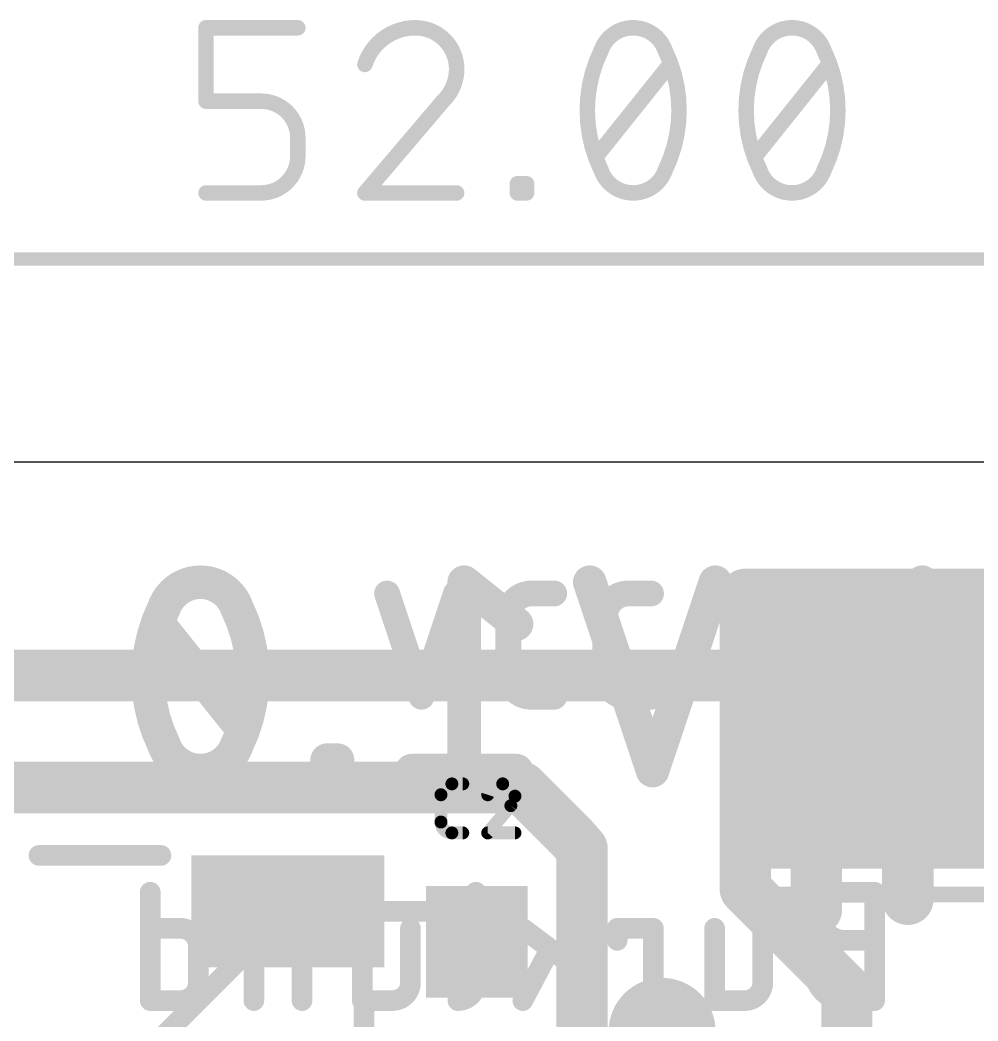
# Model space of a CAD drawing. Extents: x -5.4 to 52.1, y -3.7 to 32.4.
# Drawn here: x 21.06 to 30.49, y 22.5 to 32.35 of the extents above; entities that cross this region are included whole.
import ezdxf

# ---------------------------------------------------------------- set-up
doc = ezdxf.new("R2010")
doc.units = 0
for name, color, linetype in [('1', 14, 'CONTINUOUS'), ('16', 174, 'CONTINUOUS'), ('20', 30, 'CONTINUOUS'), ('21', 250, 'CONTINUOUS'), ('22', 250, 'CONTINUOUS'), ('25', 250, 'CONTINUOUS'), ('47', 250, 'CONTINUOUS')]:
    doc.layers.add(name, color=color, linetype=linetype)

# ---------------------------------------------------------------- blocks, each defined once
blk = doc.blocks.new('RECT')
blk.add_solid([(-0.5, -0.5), (0.5, -0.5), (-0.5, 0.5), (0.5, 0.5)])

msp = doc.modelspace()

# ---------------------------------------------------------------- linework, layer by layer
at = {"layer": '1'}
for points, const_width in [([(36.6, 26.7), (28.2, 26.7)], 0.5044), ([(28.2, 26.7), (28.2, 23.8)], 0.5044), ([(16.5, 25.9), (28.8, 25.9)], 0.508), ([(28.8, 25.9), (29.43, 25.27)], 0.508), ([(29.97, 25.27), (28.9, 24.2)], 0.508), ([(30.95, 25.27), (29.43, 25.27)], 0.508), ([(30.95, 25.27), (29.8, 24.12)], 0.508), ([(30.95, 25.27), (29.97, 25.27)], 0.508), ([(18.6, 24.8), (26, 24.8)], 0.508), ([(26, 24.8), (26.5, 24.3)], 0.508), ([(26.5936, 24.1936), (26.5, 24.3)], 0.508), ([(26.5936, 22.2), (26.5936, 24.1936)], 0.508), ([(28.9, 24.2), (28.9, 23.6)], 0.508), ([(29.8, 24.12), (29.8, 23.7)], 0.508), ([(28.2, 23.8), (29.2, 22.8)], 0.5044), ([(23.7, 23.58), (21.8, 21.68)], 0.2), ([(25.26, 23.58), (23.7, 23.58)], 0.2032), ([(25.56, 23.28), (25.26, 23.58)], 0.2032), ([(29.2, 22.8), (29.2, 22.1)], 0.5044)]:
    msp.add_lwpolyline(points, dxfattribs=dict(at, const_width=const_width))
for points, const_width in [([(28.2, 26.8261, 1), (28.2, 26.5739)], 0.2522), ([(28.3261, 26.7, 1), (28.0739, 26.7)], 0.2522), ([(28.8898, 25.9898, 1), (28.7102, 25.8102)], 0.254), ([(28.8, 25.773, 1), (28.8, 26.027)], 0.254), ([(29.43, 25.397, 1), (29.43, 25.143)], 0.254), ([(29.97, 25.397, 1), (29.97, 25.143)], 0.254), ([(30.0598, 25.1802, 1), (29.8802, 25.3598)], 0.254), ([(29.3402, 25.1802, 1), (29.5198, 25.3598)], 0.254), ([(26.0898, 24.8898, 1), (25.9102, 24.7102)], 0.254), ([(26, 24.673, 1), (26, 24.927)], 0.254), ([(26.5954, 24.3839, 1), (26.4046, 24.2161)], 0.254), ([(26.4102, 24.2102, 1), (26.5898, 24.3898)], 0.254), ([(26.7206, 24.1936, 1), (26.4666, 24.1936)], 0.254), ([(29.027, 24.2, 1), (28.773, 24.2)], 0.254), ([(26.4982, 24.1097, 1), (26.689, 24.2775)], 0.254), ([(28.8102, 24.2898, 1), (28.9898, 24.1102)], 0.254), ([(29.927, 24.12, 1), (29.673, 24.12)], 0.254), ([(29.7102, 24.2098, 1), (29.8898, 24.0302)], 0.254), ([(28.2892, 23.8892, 1), (28.1108, 23.7108)], 0.2522), ([(28.0739, 23.8, 1), (28.3261, 23.8)], 0.2522), ([(29.673, 23.7, 1), (29.927, 23.7)], 0.254), ([(23.7, 23.6308, 1), (23.7, 23.5292)], 0.1016), ([(23.7354, 23.5446, 1), (23.6646, 23.6154)], 0.1), ([(25.2959, 23.6159, 1), (25.2241, 23.5441)], 0.1016), ([(25.26, 23.5292, 1), (25.26, 23.6308)], 0.1016), ([(28.773, 23.6, 1), (29.027, 23.6)], 0.254), ([(25.5241, 23.2441, 1), (25.5959, 23.3159)], 0.1016), ([(29.3261, 22.8, 1), (29.0739, 22.8)], 0.2522), ([(29.1108, 22.7108, 1), (29.2892, 22.8892)], 0.2522)]:
    msp.add_lwpolyline(points, format="xyb", dxfattribs=dict(at, const_width=const_width))
at = {"layer": '16', "const_width": 0.254}
for points in [[(36.6, 26.7), (28.2, 26.7)], [(28.2, 26.7), (28.2, 23.8)], [(28.2, 23.8), (29.2, 22.8)], [(29.2, 22.8), (29.2, 1)]]:
    msp.add_lwpolyline(points, dxfattribs=at)
at = {"layer": '16', "const_width": 0.127}
for points in [[(28.2, 26.7635, 1), (28.2, 26.6365)], [(28.2635, 26.7, 1), (28.1365, 26.7)], [(28.2449, 23.8449, 1), (28.1551, 23.7551)], [(28.1365, 23.8, 1), (28.2635, 23.8)], [(29.2635, 22.8, 1), (29.1365, 22.8)], [(29.1551, 22.7551, 1), (29.2449, 22.8449)]]:
    msp.add_lwpolyline(points, format="xyb", dxfattribs=at)
at = {"layer": '20'}
msp.add_line((52, 28), (0, 28), dxfattribs=at)
at = {"layer": '21'}
for points, const_width in [([(24.6753, 26.708), (25.014, 25.692)], 0.254), ([(25.014, 25.692), (25.3526, 26.708)], 0.254), ([(26.0947, 26.708), (26.3205, 26.708)], 0.254), ([(27.0472, 26.708), (27.273, 26.708)], 0.254), ([(28.156, 26.794), (28.156, 23.746)], 0.1524), ([(28.156, 26.794), (33.744, 26.794)], 0.1524), ([(25.8689, 25.9178), (25.8689, 26.4822)], 0.254), ([(26.8214, 25.9178), (26.8214, 26.4822)], 0.254), ([(26.3205, 25.692), (26.0947, 25.692)], 0.254), ([(27.273, 25.692), (27.0472, 25.692)], 0.254), ([(25.3132, 24.8345), (25.4204, 24.8345)], 0.127), ([(25.2059, 24.4591), (25.2059, 24.7273)], 0.127), ([(25.8939, 24.62), (25.666, 24.3519)], 0.127), ([(25.4204, 24.3519), (25.3132, 24.3519)], 0.127), ([(25.666, 24.3519), (25.9341, 24.3519)], 0.127), ([(21.25, 24.13), (22.45, 24.13)], 0.2032), ([(33.744, 23.746), (28.156, 23.746)], 0.1524), ([(24.45, 22.13), (24.45, 22.73)], 0.2032)]:
    msp.add_lwpolyline(points, dxfattribs=dict(at, const_width=const_width))
for points, const_width in [([(24.7356, 26.7281, 1), (24.6151, 26.6879)], 0.127), ([(25.4129, 26.6879, 1), (25.2924, 26.7281)], 0.127), ([(26.0947, 26.708, 0.4142), (25.8689, 26.4822)], 0.254), ([(26.0947, 26.7715, 1), (26.0947, 26.6445)], 0.127), ([(26.0947, 26.6445, 1), (26.0947, 26.7715)], 0.127), ([(26.3205, 26.6445, 1), (26.3205, 26.7715)], 0.127), ([(27.0472, 26.708, 0.4142), (26.8214, 26.4822)], 0.254), ([(27.0472, 26.7715, 1), (27.0472, 26.6445)], 0.127), ([(27.0472, 26.6445, 1), (27.0472, 26.7715)], 0.127), ([(27.273, 26.6445, 1), (27.273, 26.7715)], 0.127), ([(28.1941, 26.794, 1), (28.1179, 26.794)], 0.0762), ([(28.156, 26.8321, 1), (28.156, 26.7559)], 0.0762), ([(25.9324, 26.4822, 1), (25.8054, 26.4822)], 0.127), ([(26.8849, 26.4822, 1), (26.7579, 26.4822)], 0.127), ([(25.8054, 26.4822, 1), (25.9324, 26.4822)], 0.127), ([(26.7579, 26.4822, 1), (26.8849, 26.4822)], 0.127), ([(25.8689, 25.9178, 0.4142), (26.0947, 25.692)], 0.254), ([(25.9324, 25.9178, 1), (25.8054, 25.9178)], 0.127), ([(26.8214, 25.9178, 0.4142), (27.0472, 25.692)], 0.254), ([(26.8849, 25.9178, 1), (26.7579, 25.9178)], 0.127), ([(25.8054, 25.9178, 1), (25.9324, 25.9178)], 0.127), ([(26.7579, 25.9178, 1), (26.8849, 25.9178)], 0.127), ([(26.0947, 25.7555, 1), (26.0947, 25.6285)], 0.127), ([(26.0947, 25.6285, 1), (26.0947, 25.7555)], 0.127), ([(26.3205, 25.6285, 1), (26.3205, 25.7555)], 0.127), ([(27.0472, 25.7555, 1), (27.0472, 25.6285)], 0.127), ([(27.0472, 25.6285, 1), (27.0472, 25.7555)], 0.127), ([(27.273, 25.6285, 1), (27.273, 25.7555)], 0.127), ([(24.9537, 25.7121, 1), (25.0742, 25.6719)], 0.127), ([(24.9537, 25.6719, 1), (25.0742, 25.7121)], 0.127), ([(25.3132, 24.8345, 0.4142), (25.2059, 24.7273)], 0.127), ([(25.3132, 24.8663, 1), (25.3132, 24.8028)], 0.0635), ([(25.3132, 24.8028, 1), (25.3132, 24.8662)], 0.0635), ([(25.4204, 24.8028, 1), (25.4204, 24.8663)], 0.0635), ([(25.8134, 24.8345, 0.3252), (25.666, 24.7273)], 0.127), ([(25.9341, 24.7138, 0.4142), (25.8134, 24.8345)], 0.127), ([(25.8134, 24.8662, 1), (25.8134, 24.8027)], 0.0635), ([(25.8134, 24.8028, 1), (25.8134, 24.8662)], 0.0635), ([(25.2377, 24.7273, 1), (25.1742, 24.7273)], 0.0635), ([(25.1742, 24.7273, 1), (25.2377, 24.7273)], 0.0635), ([(25.6358, 24.737, 1), (25.6962, 24.7175)], 0.0635), ([(25.8939, 24.62, 0.2053), (25.9341, 24.7138)], 0.127), ([(25.9658, 24.7138, 1), (25.9023, 24.7138)], 0.0635), ([(25.9023, 24.7138, 1), (25.9658, 24.7138)], 0.0635), ([(25.872, 24.643, 1), (25.9158, 24.597)], 0.0635), ([(25.9181, 24.5994, 1), (25.8697, 24.6406)], 0.0635), ([(25.2059, 24.4591, 0.4142), (25.3132, 24.3519)], 0.127), ([(25.2377, 24.4591, 1), (25.1742, 24.4591)], 0.0635), ([(25.1742, 24.4591, 1), (25.2377, 24.4591)], 0.0635), ([(25.3132, 24.3836, 1), (25.3132, 24.3202)], 0.0635), ([(25.3132, 24.3202, 1), (25.3132, 24.3836)], 0.0635), ([(25.4204, 24.3202, 1), (25.4204, 24.3836)], 0.0635), ([(25.6418, 24.3725, 1), (25.6902, 24.3313)], 0.0635), ([(25.666, 24.3836, 1), (25.666, 24.3202)], 0.0635), ([(25.9341, 24.3202, 1), (25.9341, 24.3836)], 0.0635), ([(21.25, 24.1808, 1), (21.25, 24.0792)], 0.1016), ([(22.45, 24.0792, 1), (22.45, 24.1808)], 0.1016), ([(28.156, 23.7841, 1), (28.156, 23.7079)], 0.0762), ([(28.1179, 23.746, 1), (28.1941, 23.746)], 0.0762), ([(27.4, 22.0394, 1), (27.4, 22.7606, 1), (27.4, 22.0394)], 0.254), ([(24.5008, 22.73, 1), (24.3992, 22.73)], 0.1016)]:
    msp.add_lwpolyline(points, format="xyb", dxfattribs=dict(at, const_width=const_width))
at = {"layer": '22'}
for points, const_width in [([(22.8389, 26.8193, 0.3205), (22.4784, 26.5618)], 0.3302), ([(23.1995, 26.5618, 0.3205), (22.8389, 26.8193)], 0.3302), ([(22.8389, 26.9018, 1), (22.8389, 26.7368)], 0.1651), ([(22.8389, 26.7368, 1), (22.8389, 26.9018)], 0.1651), ([(25.4859, 26.8838, 1), (25.3827, 26.7548)], 0.1651), ([(25.5168, 26.8193, 1), (25.3517, 26.8193)], 0.1651), ([(26.7484, 26.8454, 1), (26.5917, 26.7932)], 0.1651), ([(27.9845, 26.7932, 1), (27.8279, 26.8454)], 0.1651), ([(30.0251, 26.8193, 1), (29.86, 26.8193)], 0.1651), ([(22.4784, 26.5618, 0.1139), (22.3239, 25.8922)], 0.3302), ([(22.5526, 26.5256, 1), (22.4042, 26.5979)], 0.1651), ([(23.354, 25.8922, 0.1139), (23.1995, 26.5618)], 0.3302), ([(23.2737, 26.5979, 1), (23.1253, 26.5256)], 0.1651), ([(22.4003, 26.5885, 1), (22.5565, 26.535)], 0.1651), ([(23.1214, 26.535, 1), (23.2776, 26.5885)], 0.1651), ([(22.4913, 26.4588, 1), (22.3624, 26.3557)], 0.1651), ([(25.8978, 26.3428, 1), (26.0009, 26.4717)], 0.1651), ([(29.5305, 26.2838, 1), (29.5305, 26.1187)], 0.1651), ([(30.1485, 26.1187, 1), (30.1485, 26.2838)], 0.1651), ([(22.4064, 25.8922, 1), (22.2413, 25.8922)], 0.1651), ([(22.3239, 25.8922, 0.1139), (22.4784, 25.2226)], 0.3302), ([(23.1995, 25.2226, 0.1139), (23.354, 25.8922)], 0.3302), ([(23.4365, 25.8922, 1), (23.2714, 25.8922)], 0.1651), ([(22.2413, 25.8922, 1), (22.4064, 25.8922)], 0.1651), ([(23.2714, 25.8922, 1), (23.4365, 25.8922)], 0.1651), ([(23.1865, 25.3256, 1), (23.3154, 25.4287)], 0.1651), ([(29.6335, 24.9651, 0.4142), (29.9425, 25.2741)], 0.3302), ([(30.0251, 25.2741, 1), (29.86, 25.2741)], 0.1651), ([(22.5565, 25.2494, 1), (22.4003, 25.1959)], 0.1651), ([(22.4784, 25.2226, 0.3205), (22.8389, 24.9651)], 0.3302), ([(22.4042, 25.1865, 1), (22.5526, 25.2588)], 0.1651), ([(22.8389, 24.9651, 0.3205), (23.1995, 25.2226)], 0.3302), ([(23.1253, 25.2588, 1), (23.2737, 25.1865)], 0.1651), ([(23.2776, 25.1959, 1), (23.1214, 25.2494)], 0.1651), ([(29.86, 25.2741, 1), (30.0251, 25.2741)], 0.1651), ([(24.0851, 25.1507, 1), (24.0851, 24.9856)], 0.1651), ([(24.1677, 25.0681, 1), (24.0026, 25.0681)], 0.1651), ([(24.2707, 25.0681, 1), (24.1056, 25.0681)], 0.1651), ([(24.1881, 24.9856, 1), (24.1881, 25.1507)], 0.1651), ([(22.8389, 25.0476, 1), (22.8389, 24.8826)], 0.1651), ([(22.8389, 24.8826, 1), (22.8389, 25.0476)], 0.1651), ([(24.0851, 25.0477, 1), (24.0851, 24.8825)], 0.1651), ([(24.1881, 24.8825, 1), (24.1881, 25.0477)], 0.1651), ([(24.9192, 25.0477, 1), (24.9192, 24.8825)], 0.1651), ([(25.9493, 24.8825, 1), (25.9493, 25.0477)], 0.1651), ([(29.5305, 25.0477, 1), (29.5305, 24.8825)], 0.1651), ([(29.6335, 25.0477, 1), (29.6335, 24.8825)], 0.1651), ([(29.6335, 24.8825, 1), (29.6335, 25.0477)], 0.1651), ([(24.0026, 24.9651, 1), (24.1677, 24.9651)], 0.1651), ([(24.1056, 24.9651, 1), (24.2707, 24.9651)], 0.1651), ([(25.3517, 24.9651, 1), (25.5168, 24.9651)], 0.1651), ([(27.2098, 24.9912, 1), (27.3664, 24.939)], 0.1651), ([(27.2098, 24.939, 1), (27.3664, 24.9912)], 0.1651), ([(22.3956, 23.7684, 1), (22.294, 23.7684)], 0.1016), ([(25.6007, 23.7684, 1), (25.4991, 23.7684)], 0.1016), ([(26.5363, 23.7684, 1), (26.4347, 23.7684)], 0.1016), ([(29.177, 23.7684, 1), (29.177, 23.2943)], 0.2032), ([(29.177, 23.8192, 1), (29.177, 23.7176)], 0.1016), ([(29.177, 23.7176, 1), (29.177, 23.8192)], 0.1016), ([(29.5241, 23.7684, 1), (29.4226, 23.7684)], 0.1016), ([(29.4733, 23.7176, 1), (29.4733, 23.8192)], 0.1016), ([(22.3448, 23.4636, 1), (22.3448, 23.362)], 0.1016), ([(22.8189, 23.235, 0.4142), (22.6411, 23.4128)], 0.2032), ([(22.6411, 23.4636, 1), (22.6411, 23.362)], 0.1016), ([(22.6411, 23.362, 1), (22.6411, 23.4636)], 0.1016), ([(23.5425, 23.4128, 0.4142), (23.3647, 23.235)], 0.2032), ([(23.5425, 23.4636, 1), (23.5425, 23.362)], 0.1016), ([(23.5425, 23.362, 1), (23.5425, 23.4636)], 0.1016), ([(23.8896, 23.4128, 1), (23.788, 23.4128)], 0.1016), ([(23.8388, 23.362, 1), (23.8388, 23.4636)], 0.1016), ([(24.4823, 23.4128, 1), (24.3807, 23.4128)], 0.1016), ([(24.9564, 23.4128, 1), (24.8548, 23.4128)], 0.1016), ([(26.0418, 23.4534, 1), (25.9809, 23.3722)], 0.1016), ([(26.9403, 23.4636, 1), (26.9403, 23.362)], 0.1016), ([(26.9911, 23.4128, 1), (26.8895, 23.4128)], 0.1016), ([(27.3467, 23.4128, 1), (27.2451, 23.4128)], 0.1016), ([(27.2959, 23.362, 1), (27.2959, 23.4636)], 0.1016), ([(27.9494, 23.4128, 1), (27.8478, 23.4128)], 0.1016), ([(28.4235, 23.4128, 1), (28.3219, 23.4128)], 0.1016), ([(29.177, 23.2943, 1), (29.177, 22.7016)], 0.2032), ([(29.177, 23.3451, 1), (29.177, 23.2435)], 0.1016), ([(29.177, 23.2435, 1), (29.177, 23.3451)], 0.1016), ([(29.177, 23.2435, 1), (29.177, 23.3451)], 0.1016), ([(29.4733, 23.2435, 1), (29.4733, 23.3451)], 0.1016), ([(22.8697, 23.235, 1), (22.7681, 23.235)], 0.1016), ([(22.7681, 23.235, 1), (22.8697, 23.235)], 0.1016), ([(23.4155, 23.235, 1), (23.3139, 23.235)], 0.1016), ([(23.3139, 23.235, 1), (23.4155, 23.235)], 0.1016), ([(26.3229, 23.1816, 1), (26.2331, 23.2291)], 0.1016), ([(26.8895, 23.2943, 1), (26.9911, 23.2943)], 0.1016), ([(26.455, 23.0166, 1), (26.5159, 23.0978)], 0.1016), ([(22.6411, 22.7016, 0.4142), (22.8189, 22.8794)], 0.2032), ([(22.8697, 22.8794, 1), (22.7681, 22.8794)], 0.1016), ([(24.7278, 22.7016, 0.4142), (24.9056, 22.8794)], 0.2032), ([(24.9564, 22.8794, 1), (24.8548, 22.8794)], 0.1016), ([(25.3721, 22.7016, 0.4142), (25.5499, 22.8794)], 0.2032), ([(25.6007, 22.8794, 1), (25.4991, 22.8794)], 0.1016), ([(28.1949, 22.7016, 0.4142), (28.3727, 22.8794)], 0.2032), ([(28.4235, 22.8794, 1), (28.3219, 22.8794)], 0.1016), ([(22.7681, 22.8794, 1), (22.8697, 22.8794)], 0.1016), ([(24.8548, 22.8794, 1), (24.9564, 22.8794)], 0.1016), ([(25.4991, 22.8794, 1), (25.6007, 22.8794)], 0.1016), ([(28.3219, 22.8794, 1), (28.4235, 22.8794)], 0.1016), ([(22.3448, 22.7524, 1), (22.3448, 22.6508)], 0.1016), ([(22.6411, 22.7524, 1), (22.6411, 22.6508)], 0.1016), ([(22.6411, 22.6508, 1), (22.6411, 22.7524)], 0.1016), ([(24.4315, 22.7524, 1), (24.4315, 22.6508)], 0.1016), ([(24.7278, 22.7524, 1), (24.7278, 22.6508)], 0.1016), ([(24.7278, 22.6508, 1), (24.7278, 22.7524)], 0.1016), ([(25.3721, 22.7524, 1), (25.3721, 22.6508)], 0.1016), ([(25.9664, 22.7254, 1), (26.0562, 22.6778)], 0.1016), ([(27.8986, 22.7524, 1), (27.8986, 22.6508)], 0.1016), ([(28.1949, 22.7524, 1), (28.1949, 22.6508)], 0.1016), ([(28.1949, 22.6508, 1), (28.1949, 22.7524)], 0.1016), ([(29.177, 22.7524, 1), (29.177, 22.6508)], 0.1016), ([(29.177, 22.6508, 1), (29.177, 22.7524)], 0.1016), ([(29.4733, 22.6508, 1), (29.4733, 22.7524)], 0.1016), ([(22.294, 22.7016, 1), (22.3956, 22.7016)], 0.1016), ([(23.3139, 22.7016, 1), (23.4155, 22.7016)], 0.1016), ([(23.788, 22.7016, 1), (23.8896, 22.7016)], 0.1016), ([(24.3807, 22.7016, 1), (24.4823, 22.7016)], 0.1016), ([(26.4347, 22.7016, 1), (26.5363, 22.7016)], 0.1016), ([(27.2451, 22.7016, 1), (27.3467, 22.7016)], 0.1016), ([(27.8478, 22.7016, 1), (27.9494, 22.7016)], 0.1016), ([(29.4226, 22.7016, 1), (29.5241, 22.7016)], 0.1016)]:
    msp.add_lwpolyline(points, format="xyb", dxfattribs=dict(at, const_width=const_width))
for points, const_width in [([(25.9493, 26.4073), (25.4343, 26.8193)], 0.3302), ([(25.4343, 26.8193), (25.4343, 24.9651)], 0.3302), ([(27.2881, 24.9651), (26.6701, 26.8193)], 0.3302), ([(27.9062, 26.8193), (27.2881, 24.9651)], 0.3302), ([(29.9425, 26.8193), (29.9425, 25.2741)], 0.3302), ([(23.251, 25.3771), (22.4269, 26.4073)], 0.3302), ([(30.1485, 26.2012), (29.5305, 26.2012)], 0.3302), ([(24.1881, 25.0681), (24.0851, 25.0681)], 0.3302), ([(24.0851, 25.0681), (24.0851, 24.9651)], 0.3302), ([(24.1881, 24.9651), (24.1881, 25.0681)], 0.3302), ([(24.0851, 24.9651), (24.1881, 24.9651)], 0.3302), ([(25.9493, 24.9651), (24.9192, 24.9651)], 0.3302), ([(29.6335, 24.9651), (29.5305, 24.9651)], 0.3302), ([(22.3448, 23.7684), (22.3448, 22.7016)], 0.2032), ([(25.5499, 23.7684), (25.5499, 22.8794)], 0.2032), ([(26.4855, 22.7016), (26.4855, 23.7684)], 0.2032), ([(29.4733, 23.7684), (29.177, 23.7684)], 0.2032), ([(29.4733, 22.7016), (29.4733, 23.7684)], 0.2032), ([(22.6411, 23.4128), (22.3448, 23.4128)], 0.2032), ([(23.8388, 23.4128), (23.5425, 23.4128)], 0.2032), ([(23.8388, 22.7016), (23.8388, 23.4128)], 0.2032), ([(24.4315, 22.7016), (24.4315, 23.4128)], 0.2032), ([(24.9056, 23.4128), (24.9056, 22.8794)], 0.2032), ([(26.0113, 23.4128), (26.4855, 23.0572)], 0.2032), ([(27.2959, 23.4128), (26.9403, 23.4128)], 0.2032), ([(26.9403, 23.4128), (26.9403, 23.2943)], 0.2032), ([(27.2959, 22.7016), (27.2959, 23.4128)], 0.2032), ([(27.8986, 22.7016), (27.8986, 23.4128)], 0.2032), ([(28.3727, 23.4128), (28.3727, 22.8794)], 0.2032), ([(29.4733, 23.2943), (29.177, 23.2943)], 0.2032), ([(22.8189, 22.8794), (22.8189, 23.235)], 0.2032), ([(23.3647, 23.235), (23.3647, 22.7016)], 0.2032), ([(26.0113, 22.7016), (26.278, 23.2054)], 0.2032), ([(22.3448, 22.7016), (22.6411, 22.7016)], 0.2032), ([(24.7278, 22.7016), (24.4315, 22.7016)], 0.2032), ([(28.1949, 22.7016), (27.8986, 22.7016)], 0.2032), ([(29.177, 22.7016), (29.4733, 22.7016)], 0.2032)]:
    msp.add_lwpolyline(points, dxfattribs=dict(at, const_width=const_width))
at = {"layer": '25', "const_width": 0.5}
msp.add_lwpolyline([(27.3823, 22.1224, 1), (27.3823, 22.6749, 1), (27.3823, 22.1224)], format="xyb", dxfattribs=at)
at = {"layer": '47'}
for points, const_width in [([(22.8941, 31.5538), (22.8941, 32.2763)], 0.1524), ([(22.8941, 32.2763), (23.7972, 32.2763)], 0.1524), ([(26.7359, 31.0119), (27.4584, 31.9151)], 0.1524), ([(28.2991, 31.0119), (29.0215, 31.9151)], 0.1524), ([(23.436, 31.5538), (22.8941, 31.5538)], 0.1524), ([(25.2249, 31.5538), (24.4573, 30.6507)], 0.1524), ([(23.7972, 31.0119), (23.7972, 31.1926)], 0.1524), ([(25.9578, 30.6507), (25.9578, 30.741)], 0.1524), ([(25.9578, 30.741), (26.0481, 30.741)], 0.1524), ([(26.0481, 30.741), (26.0481, 30.6507)], 0.1524), ([(22.8941, 30.6507), (23.436, 30.6507)], 0.1524), ([(24.4573, 30.6507), (25.3604, 30.6507)], 0.1524), ([(26.0481, 30.6507), (25.9578, 30.6507)], 0.1524), ([(51.935, 30), (0.065, 30)], 0.13)]:
    msp.add_lwpolyline(points, dxfattribs=dict(at, const_width=const_width))
for points, const_width in [([(22.9322, 32.2763, 1), (22.856, 32.2763)], 0.0762), ([(22.8941, 32.3144, 1), (22.8941, 32.2382)], 0.0762), ([(23.7972, 32.2382, 1), (23.7972, 32.3144)], 0.0762), ([(24.954, 32.2763, 0.3252), (24.4572, 31.9151)], 0.1524), ([(25.3604, 31.8699, 0.4142), (24.954, 32.2763)], 0.1524), ([(24.954, 32.3144, 1), (24.954, 32.2382)], 0.0762), ([(24.954, 32.2382, 1), (24.954, 32.3144)], 0.0762), ([(27.0972, 32.2763, 0.3205), (26.7811, 32.0505)], 0.1524), ([(27.4133, 32.0505, 0.3205), (27.0972, 32.2763)], 0.1524), ([(27.0972, 32.3144, 1), (27.0972, 32.2382)], 0.0762), ([(27.0972, 32.2382, 1), (27.0972, 32.3144)], 0.0762), ([(28.6603, 32.2763, 0.3205), (28.3442, 32.0505)], 0.1524), ([(28.9764, 32.0505, 0.3205), (28.6603, 32.2763)], 0.1524), ([(28.6603, 32.3144, 1), (28.6603, 32.2382)], 0.0762), ([(28.6603, 32.2382, 1), (28.6603, 32.3144)], 0.0762), ([(26.7811, 32.0505, 0.1139), (26.6456, 31.4635)], 0.1524), ([(26.8153, 32.0338, 1), (26.7468, 32.0672)], 0.0762), ([(27.4475, 32.0672, 1), (27.379, 32.0338)], 0.0762), ([(27.5487, 31.4635, 0.1139), (27.4133, 32.0505)], 0.1524), ([(28.3442, 32.0505, 0.1139), (28.2087, 31.4635)], 0.1524), ([(28.3785, 32.0338, 1), (28.31, 32.0672)], 0.0762), ([(29.0106, 32.0672, 1), (28.9421, 32.0338)], 0.0762), ([(29.1119, 31.4635, 0.1139), (28.9764, 32.0505)], 0.1524), ([(26.745, 32.0629, 1), (26.8171, 32.0382)], 0.0762), ([(27.3772, 32.0382, 1), (27.4493, 32.0629)], 0.0762), ([(28.3082, 32.0629, 1), (28.3802, 32.0382)], 0.0762), ([(28.9403, 32.0382, 1), (29.0124, 32.0629)], 0.0762), ([(24.421, 31.9268, 1), (24.4935, 31.9033)], 0.0762), ([(25.2249, 31.5538, 0.2053), (25.3604, 31.8699)], 0.1524), ([(25.3985, 31.8699, 1), (25.3223, 31.8699)], 0.0762), ([(27.4882, 31.8913, 1), (27.4287, 31.9389)], 0.0762), ([(29.0513, 31.8913, 1), (28.9918, 31.9389)], 0.0762), ([(25.3223, 31.8699, 1), (25.3985, 31.8699)], 0.0762), ([(22.8941, 31.5919, 1), (22.8941, 31.5157)], 0.0762), ([(23.7972, 31.1926, 0.4142), (23.436, 31.5538)], 0.1524), ([(23.436, 31.5919, 1), (23.436, 31.5157)], 0.0762), ([(23.436, 31.5157, 1), (23.436, 31.5919)], 0.0762), ([(25.2539, 31.5291, 1), (25.1959, 31.5785)], 0.0762), ([(22.856, 31.5538, 1), (22.9322, 31.5538)], 0.0762), ([(25.1986, 31.5814, 1), (25.2512, 31.5262)], 0.0762), ([(26.6456, 31.4635, 0.1139), (26.7811, 30.8765)], 0.1524), ([(26.6837, 31.4635, 1), (26.6075, 31.4635)], 0.0762), ([(27.4133, 30.8765, 0.1139), (27.5487, 31.4635)], 0.1524), ([(27.5868, 31.4635, 1), (27.5106, 31.4635)], 0.0762), ([(28.2087, 31.4635, 0.1139), (28.3442, 30.8765)], 0.1524), ([(28.2468, 31.4635, 1), (28.1706, 31.4635)], 0.0762), ([(28.9764, 30.8765, 0.1139), (29.1119, 31.4635)], 0.1524), ([(29.15, 31.4635, 1), (29.0738, 31.4635)], 0.0762), ([(26.6075, 31.4635, 1), (26.6837, 31.4635)], 0.0762), ([(27.5106, 31.4635, 1), (27.5868, 31.4635)], 0.0762), ([(28.1706, 31.4635, 1), (28.2468, 31.4635)], 0.0762), ([(29.0738, 31.4635, 1), (29.1499, 31.4635)], 0.0762), ([(23.8353, 31.1926, 1), (23.7591, 31.1926)], 0.0762), ([(23.7591, 31.1926, 1), (23.8353, 31.1926)], 0.0762), ([(23.436, 30.6507, 0.4142), (23.7972, 31.0119)], 0.1524), ([(23.8353, 31.0119, 1), (23.7591, 31.0119)], 0.0762), ([(23.7591, 31.0119, 1), (23.8353, 31.0119)], 0.0762), ([(26.7062, 31.0357, 1), (26.7657, 30.9881)], 0.0762), ([(28.2693, 31.0357, 1), (28.3288, 30.9881)], 0.0762), ([(26.8171, 30.8888, 1), (26.745, 30.8641)], 0.0762), ([(26.7811, 30.8765, 0.3205), (27.0972, 30.6507)], 0.1524), ([(27.0972, 30.6507, 0.3205), (27.4133, 30.8765)], 0.1524), ([(27.4493, 30.8641, 1), (27.3772, 30.8888)], 0.0762), ([(28.3442, 30.8765, 0.3205), (28.6603, 30.6507)], 0.1524), ([(28.3802, 30.8888, 1), (28.3082, 30.8641)], 0.0762), ([(28.6603, 30.6507, 0.3205), (28.9764, 30.8765)], 0.1524), ([(29.0124, 30.8641, 1), (28.9403, 30.8888)], 0.0762), ([(26.7468, 30.8598, 1), (26.8153, 30.8932)], 0.0762), ([(27.379, 30.8932, 1), (27.4475, 30.8598)], 0.0762), ([(28.31, 30.8598, 1), (28.3785, 30.8932)], 0.0762), ([(28.9421, 30.8932, 1), (29.0106, 30.8598)], 0.0762), ([(25.9959, 30.741, 1), (25.9197, 30.741)], 0.0762), ([(25.9578, 30.7791, 1), (25.9578, 30.7029)], 0.0762), ([(26.0862, 30.741, 1), (26.01, 30.741)], 0.0762), ([(26.0481, 30.7029, 1), (26.0481, 30.7791)], 0.0762), ([(22.8941, 30.6888, 1), (22.8941, 30.6126)], 0.0762), ([(23.436, 30.6888, 1), (23.436, 30.6126)], 0.0762), ([(23.436, 30.6126, 1), (23.436, 30.6888)], 0.0762), ([(24.4282, 30.6754, 1), (24.4863, 30.626)], 0.0762), ([(24.4573, 30.6888, 1), (24.4573, 30.6126)], 0.0762), ([(25.3604, 30.6126, 1), (25.3604, 30.6888)], 0.0762), ([(25.9578, 30.6888, 1), (25.9578, 30.6126)], 0.0762), ([(25.9197, 30.6507, 1), (25.9959, 30.6507)], 0.0762), ([(26.01, 30.6507, 1), (26.0862, 30.6507)], 0.0762), ([(26.0481, 30.6126, 1), (26.0481, 30.6888)], 0.0762), ([(27.0972, 30.6888, 1), (27.0972, 30.6126)], 0.0762), ([(27.0972, 30.6126, 1), (27.0972, 30.6888)], 0.0762), ([(28.6603, 30.6888, 1), (28.6603, 30.6126)], 0.0762), ([(28.6603, 30.6126, 1), (28.6603, 30.6888)], 0.0762)]:
    msp.add_lwpolyline(points, format="xyb", dxfattribs=dict(at, const_width=const_width))

# ---------------------------------------------------------------- block references
at = {"layer": '1'}
for p, xscale, yscale, rotation in [((30.95, 25.27), 2.54, 5.08, 90), ((23.7, 23.58), 1.9, 1.1, 180)]:
    msp.add_blockref('RECT', p, dxfattribs=dict(at, xscale=xscale, yscale=yscale, rotation=rotation))
at = {"layer": '1', "xscale": 1.1, "rotation": 90}
msp.add_blockref('RECT', (25.56, 23.28), dxfattribs=at)

doc.saveas('drawing.dxf')
